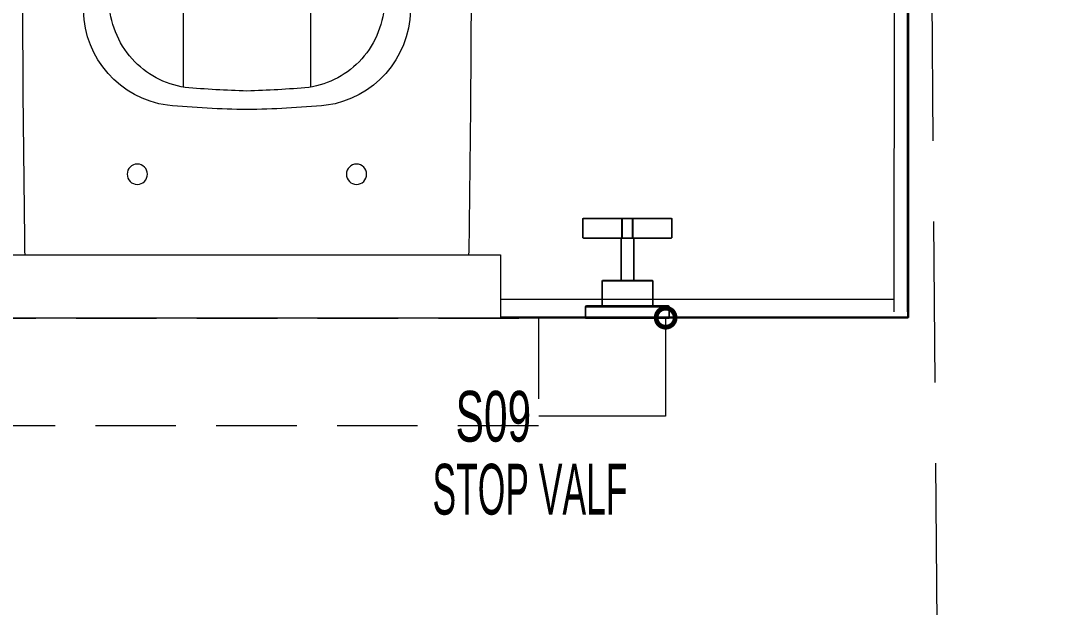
# Model space of a CAD drawing. Header units: centimetres. Extents: x 5488 to 20269, y -31398 to -19684.
# Drawn here: x 13804.4 to 13886.6, y -23219.6 to -23173.4 of the extents above; entities that cross this region are included whole.
import ezdxf
from ezdxf import colors
from ezdxf.entities.mleader import LeaderData, LeaderLine
from ezdxf.math import Vec2, Vec3

# ---------------------------------------------------------------- set-up
doc = ezdxf.new("R2010")
doc.units = ezdxf.units.CM
doc.set_wipeout_variables(frame=1)
doc.linetypes.add('2202_Autoban_Istinye Park_Food Hall_Yerlesim_Plan_Altlik$0$2202_Autoban_Istinye Park_Food Hall_PLAN_altlik_20220517$0$2202_Autoban_Istinye Park_Food Hall_PLAN_altlik_20220506$0$HIDDEN', pattern=[9.525, 6.35, -3.175])
doc.linetypes.add('HIDDEN', pattern=[9.525, 6.35, -3.175])
for name, color, linetype, lineweight in [('xxx_Auto_Duvar_Duvar Plan Kesit', 7, 'Continuous', 30), ('xxx_Auto_Kaplama_Ahşap', 34, 'Continuous', 0), ('xxx_Auto_Kaplama_Seramik', 182, 'Continuous', 13), ('xxx_Auto_Konstruksiyon_Metal', 141, 'Continuous', 0), ('xxx_Auto_SIGN_GENERAL', 51, 'Continuous', 0), ('xxx_Auto_Tefris_Silik', 252, 'Continuous', 13), ('xxx_Auto_Tefris_Tefris', 32, 'Continuous', 15)]:
    doc.layers.add(name, color=color, linetype=linetype, lineweight=lineweight)
doc.layers.add('xxx_Autowipeout', color=7, linetype='Continuous')
doc.styles.add('AUTOBAN', font='')
doc.styles.add('ROMANS', font='romans')
doc.styles.get('AUTOBAN').set_extended_font_data('Helvetica Normal Tr')

# ---------------------------------------------------------------- blocks, each defined once
blk = doc.blocks.new('A$Cd4c68676')
at = {"layer": 'xxx_Auto_Duvar_Duvar Plan Kesit'}
blk.add_lwpolyline([(343.757, -272.389), (343.757, 223.96), (123.521, 222.598), (123.474, 209.194)], dxfattribs=at)
at = {"layer": 'xxx_Auto_Kaplama_Seramik'}
for points in [[(342.667, -272.389), (342.805, -143.537)], [(240.608, -271.389), (342.668, -271.389), (342.668, -271.389)]]:
    blk.add_lwpolyline(points, dxfattribs=at)
blk = doc.blocks.new('_DotSmall')
at = {"color": 0, "linetype": 'ByBlock', "const_width": 0.5}
blk.add_lwpolyline([(-0.0625, 0, 1), (0.0625, 0, 1)], format="xyb", close=True, dxfattribs=at)
blk = doc.blocks.new('x2202_Autoban_Istinye Park_Food Hall_PLAN_altlik_20220517$0$2202_Autoban_Istinye Park_Food Hall_PLAN_altlik_20220506$0$S02_plan')
for points in [[(-12.889, 36.37), (-12.889, 24.238)], [(-10.862, 25.013), (-11.034, 36.395)], [(10.862, 25.013), (11.034, 36.395)], [(12.889, 36.37), (12.889, 24.238)], [(-1.095, 32.966), (0, 32.966)], [(1.095, 32.966), (0, 32.966)], [(-5.016, 28.868), (-5.016, 18.217)], [(5.015, 28.868), (5.015, 18.216)], [(-17.4, 0), (17.4, 0)]]:
    blk.add_lwpolyline(points)
for centre in [(-8.642, 11.348), (8.642, 11.348)]:
    blk.add_circle(centre, 0.8)
for centre, radius, start, end in [((-0.062, 36.572), 17.506, 89.7974, 129.22758), ((0.062, 36.572), 17.506, 50.77242, 90.2026), ((0.263, 36.287), 17.933, 129.45495, 179.07193), ((-0.263, 36.287), 17.933, 0.92807, 50.54505), ((-0.01, 36.345), 12.926, 89.95741, 141.99514), ((0.01, 36.345), 12.926, 38.00486, 90.04259), ((-0.01, 36.345), 11.136, 89.95741, 141.99514), ((0.01, 36.345), 11.136, 38.00486, 90.04259), ((-0.374, 36.544), 12.517, 141.68433, 180.79765), ((0.374, 36.544), 12.517, 359.20235, 38.31567), ((0.252, 36.44), 11.286, 143.24276, 180.23273), ((-0.252, 36.44), 11.286, 359.76727, 36.75724), ((1582.2, 29.996), 1599.881, 179.764303, 181.0743), ((-1582.2, 29.996), 1599.881, 358.9257, 0.235697), ((-1.124, 29.072), 3.894, 89.72209, 181.97048), ((1.124, 29.072), 3.894, 358.02952, 90.27791), ((-3.628, 25.23), 7.238, 181.71562, 221.4572), ((3.628, 25.23), 7.238, 318.5428, 358.28438), ((-5.197, 24.405), 7.694, 181.24623, 262.05724), ((5.197, 24.405), 7.694, 277.94276, 358.75377), ((-3.792, 25.217), 7.106, 222.2561, 261.19345), ((3.792, 25.217), 7.106, 278.80655, 317.7439), ((1.957, 93.93), 76.044, 264.84125, 268.52514), ((-1.957, 93.93), 76.044, 271.47486, 275.15875), ((1.657, 104.235), 87.808, 264.82698, 268.9188), ((-1.657, 104.235), 87.808, 271.0812, 275.17302)]:
    blk.add_arc(centre, radius, start, end)
blk = doc.blocks.new('x2202_Autoban_Istinye Park_Food Hall_PLAN_altlik_20220517$0$2202_Autoban_Istinye Park_Food Hall_PLAN_altlik_20220506$0$S08_plan')
for p, q in [((-3.3, 0), (-3.3, -0.90625)), ((-3.3, -0.90625), (-3.3, 0)), ((3.3, 0), (3.3, -0.90625)), ((3.3, -0.90625), (3.3, 0)), ((-3.3, -0.90625), (-3.225, -1)), ((-3.3, -0.90625), (-3.18, -0.90625)), ((-3.225, -1), (-3.105, -1)), ((-3.18, -0.90625), (-2.865, -0.90625)), ((-3.105, -1), (-2.79, -1)), ((-2.865, -0.90625), (-2.325, -0.90625)), ((-2.79, -1), (-2.28, -1)), ((-2.325, -0.90625), (-1.635, -0.90625)), ((-2.28, -1), (-2, -1)), ((-2.28, -1), (-1.605, -1)), ((-2, -1), (-2, -2.95)), ((-2, -1), (-1.92727, -1)), ((-2, -2.95), (-2, -1)), ((-1.92727, -1), (-1.73636, -1)), ((-1.73636, -1), (-1.40909, -1)), ((-1.635, -0.90625), (-0.855, -0.90625)), ((-1.605, -1), (-0.825, -1)), ((-1.40909, -1), (-0.99091, -1)), ((-0.99091, -1), (-0.51818, -1)), ((-0.855, -0.90625), (0, -0.90625)), ((-0.825, -1), (0, -1)), ((-0.51818, -1), (0, -1)), ((0, -0.90625), (0.855, -0.90625)), ((0, -1), (0.51818, -1)), ((0, -1), (0.825, -1)), ((0.51818, -1), (0.99091, -1)), ((0.825, -1), (1.605, -1)), ((0.855, -0.90625), (1.635, -0.90625)), ((0.99091, -1), (1.40909, -1)), ((1.40909, -1), (1.73636, -1)), ((1.605, -1), (2.28, -1)), ((1.635, -0.90625), (2.325, -0.90625)), ((1.73636, -1), (1.92727, -1)), ((1.92727, -1), (2, -1)), ((2, -1), (2, -2.95)), ((2, -1), (2.28, -1)), ((2, -2.95), (2, -1)), ((2.28, -1), (2.79, -1)), ((2.325, -0.90625), (2.865, -0.90625)), ((2.79, -1), (3.105, -1)), ((2.865, -0.90625), (3.18, -0.90625)), ((3.105, -1), (3.225, -1)), ((3.18, -0.90625), (3.3, -0.90625)), ((3.225, -1), (3.3, -0.90625)), ((-2, -2.95), (-1.95455, -3)), ((-2, -2.95), (-1.92727, -2.95)), ((-1.95455, -3), (-1.88182, -3)), ((-1.92727, -2.95), (-1.73636, -2.95)), ((-1.88182, -3), (-1.69091, -3)), ((-1.88182, -3), (-1.69091, -3)), ((-1.73636, -2.95), (-1.40909, -2.95)), ((-1.69091, -3), (-1.38182, -3)), ((-1.69091, -3), (-1.38182, -3)), ((-1.40909, -2.95), (-0.99091, -2.95)), ((-1.38182, -3), (-0.97273, -3)), ((-1.38182, -3), (-0.97273, -3)), ((-0.99091, -2.95), (-0.51818, -2.95)), ((-0.97273, -3), (-0.5, -3)), ((-0.97273, -3), (-0.5, -3)), ((-0.51818, -2.95), (0, -2.95)), ((-0.5, -3), (0, -3)), ((-0.5, -3), (-0.5, -6.3)), ((-0.5, -3), (-0.48, -3)), ((-0.5, -6.3), (-0.5, -3)), ((-0.48, -3), (-0.43, -3)), ((-0.43, -3), (-0.35, -3)), ((-0.35, -3), (-0.25, -3)), ((-0.25, -3), (-0.13, -3)), ((-0.13, -3), (0, -3)), ((0, -2.95), (0.51818, -2.95)), ((0, -3), (0.5, -3)), ((0, -3), (0.13, -3)), ((0.13, -3), (0.25, -3)), ((0.25, -3), (0.35, -3)), ((0.35, -3), (0.43, -3)), ((0.43, -3), (0.48, -3)), ((0.48, -3), (0.5, -3)), ((0.5, -6.3), (0.5, -3)), ((0.5, -3), (0.97273, -3)), ((0.5, -3), (0.5, -6.3)), ((0.5, -3), (0.97273, -3)), ((0.51818, -2.95), (0.99091, -2.95)), ((0.97273, -3), (1.38182, -3)), ((0.97273, -3), (1.38182, -3)), ((0.99091, -2.95), (1.40909, -2.95)), ((1.38182, -3), (1.69091, -3)), ((1.38182, -3), (1.69091, -3)), ((1.40909, -2.95), (1.73636, -2.95)), ((1.69091, -3), (1.88182, -3)), ((1.69091, -3), (1.88182, -3)), ((1.73636, -2.95), (1.92727, -2.95)), ((1.88182, -3), (1.95455, -3)), ((1.92727, -2.95), (2, -2.95)), ((1.95455, -3), (2, -2.95)), ((-3.5, -6.35), (-3.45, -6.3)), ((-3.5, -7.85), (-3.5, -6.35)), ((-3.5, -7.85), (-3.5, -6.35)), ((-3.5, -6.35), (-0.44, -6.35)), ((-3.5, -6.35), (-0.44, -6.35)), ((-3.5, -6.35), (-3.5, -7.85)), ((-3.5, -6.35), (-3.5, -7.85)), ((-3.45, -6.3), (-0.38, -6.3)), ((-3.45, -6.3), (-0.38, -6.3)), ((-0.44, -6.35), (-0.38, -6.3)), ((-0.44, -7.85), (-0.44, -6.35)), ((-0.44, -6.35), (-0.42, -6.35)), ((-0.44, -6.35), (-0.44, -7.85)), ((-0.42, -6.35), (-0.4, -6.35)), ((-0.4, -6.35), (-0.35, -6.3)), ((-0.4, -6.35), (-0.35, -6.3)), ((-0.4, -7.85), (-0.4, -6.35)), ((-0.4, -7.85), (-0.4, -6.35)), ((-0.4, -6.35), (0, -6.35)), ((-0.4, -6.35), (-0.4, -7.85)), ((-0.4, -6.35), (-0.4, -7.85)), ((-0.38, -6.3), (-0.37, -6.3)), ((-0.37, -6.3), (-0.35, -6.3)), ((-0.35, -6.3), (0, -6.3)), ((0, -6.3), (0.35, -6.3)), ((0, -6.35), (0.4, -6.35)), ((0.35, -6.3), (0.37, -6.3)), ((0.35, -6.3), (0.4, -6.35)), ((0.37, -6.3), (0.38, -6.3)), ((0.38, -6.3), (3.45, -6.3)), ((0.38, -6.3), (0.44, -6.35)), ((0.4, -7.85), (0.4, -6.35)), ((0.4, -6.35), (0.42, -6.35)), ((0.4, -6.35), (0.4, -7.85)), ((0.42, -6.35), (0.44, -6.35)), ((0.44, -7.85), (0.44, -6.35)), ((0.44, -6.35), (3.5, -6.35)), ((0.44, -6.35), (0.44, -7.85)), ((3.45, -6.3), (3.5, -6.35)), ((3.5, -7.85), (3.5, -6.35)), ((3.5, -6.35), (3.5, -7.85)), ((-3.5, -7.85), (-0.44, -7.85)), ((-3.5, -7.85), (-0.44, -7.85)), ((-3.5, -7.85), (-3.45, -7.9)), ((-3.5, -7.85), (-3.45, -7.9)), ((-3.5, -7.85), (-3.45, -7.9)), ((-3.5, -7.85), (-3.45, -7.9)), ((-3.45, -7.9), (-0.38, -7.9)), ((-3.45, -7.9), (-0.38, -7.9)), ((-3.45, -7.9), (-0.38, -7.9)), ((-3.45, -7.9), (-0.38, -7.9)), ((-0.44, -7.85), (-0.42, -7.85)), ((-0.44, -7.85), (-0.38, -7.9)), ((-0.44, -7.85), (-0.38, -7.9)), ((-0.42, -7.85), (-0.4, -7.85)), ((-0.4, -7.85), (-0.35, -7.9)), ((-0.4, -7.85), (-0.35, -7.9)), ((-0.4, -7.85), (0, -7.85)), ((-0.4, -7.85), (-0.35, -7.9)), ((-0.4, -7.85), (-0.35, -7.9)), ((-0.38, -7.9), (-0.37, -7.9)), ((-0.37, -7.9), (-0.35, -7.9)), ((-0.35, -7.9), (0, -7.9)), ((-0.35, -7.9), (0, -7.9)), ((0, -7.85), (0.4, -7.85)), ((0, -7.9), (0.35, -7.9)), ((0, -7.9), (0.35, -7.9)), ((0.35, -7.9), (0.4, -7.85)), ((0.35, -7.9), (0.4, -7.85)), ((0.35, -7.9), (0.4, -7.85)), ((0.35, -7.9), (0.4, -7.85)), ((0.35, -7.9), (0.4, -7.85)), ((0.35, -7.9), (0.4, -7.85)), ((0.35, -7.9), (0.37, -7.9)), ((0.37, -7.9), (0.38, -7.9)), ((0.38, -7.9), (0.44, -7.85)), ((0.38, -7.9), (0.44, -7.85)), ((0.38, -7.9), (3.45, -7.9)), ((0.38, -7.9), (3.45, -7.9)), ((0.4, -7.85), (0.42, -7.85)), ((0.42, -7.85), (0.44, -7.85)), ((0.44, -7.85), (3.5, -7.85)), ((3.45, -7.9), (3.5, -7.85)), ((3.45, -7.9), (3.5, -7.85)), ((3.45, -7.9), (3.5, -7.85)), ((3.45, -7.9), (3.5, -7.85))]:
    blk.add_line(p, q)
blk.add_lwpolyline([(-3.3, 0), (3.3, 0)])
blk = doc.blocks.new('x2202_Autoban_Istinye Park_Food Hall_PLAN_altlik_20220517$0$2202_Autoban_Istinye Park_Food Hall_PLAN_altlik_20220506$0$S12-plan')
blk.add_wipeout([(-20, 5), (-20, 0), (20, 0), (20, 5)]).dxf.layer = 'xxx_Autowipeout'
blk.add_lwpolyline([(-20, 5), (20, 5), (20, 0), (-20, 0)], close=True)
blk = doc.blocks.new('WC TEFRIS')
at = {"layer": 'xxx_Auto_Tefris_Tefris', "xscale": -1}
blk.add_blockref('x2202_Autoban_Istinye Park_Food Hall_PLAN_altlik_20220517$0$2202_Autoban_Istinye Park_Food Hall_PLAN_altlik_20220506$0$S02_plan', (0, -2.5), dxfattribs=at)
at = {"layer": 'xxx_Auto_Tefris_Tefris', "xscale": -1, "rotation": 180}
blk.add_blockref('x2202_Autoban_Istinye Park_Food Hall_PLAN_altlik_20220517$0$2202_Autoban_Istinye Park_Food Hall_PLAN_altlik_20220506$0$S08_plan', (30, -2.5), dxfattribs=at)
at = {"layer": 'xxx_Auto_Tefris_Tefris'}
blk.add_blockref('x2202_Autoban_Istinye Park_Food Hall_PLAN_altlik_20220517$0$2202_Autoban_Istinye Park_Food Hall_PLAN_altlik_20220506$0$S12-plan', (0, -2.5), dxfattribs=at)
at = {"layer": 'xxx_Auto_Tefris_Tefris', "linetype": '2202_Autoban_Istinye Park_Food Hall_Yerlesim_Plan_Altlik$0$2202_Autoban_Istinye Park_Food Hall_PLAN_altlik_20220517$0$2202_Autoban_Istinye Park_Food Hall_PLAN_altlik_20220506$0$HIDDEN'}
blk.add_lwpolyline([(-23, -2.5), (23, -2.5), (22.98, -10.98), (-23.02, -10.98)], close=True, dxfattribs=at)
blk = doc.blocks.new('A$C1e03b758')
at = {"layer": 'xxx_Auto_SIGN_GENERAL', "color": 12, "insert": (328.525, -757.49), "char_height": 4, "attachment_point": 5, "line_spacing_factor": 0.75, "style": 'ROMANS'}
blk.add_mtext_dynamic_manual_height_columns('{\\fArial|b0|i0|c162|p34;\\W0.5;STOP VALF}', width=15.28284, gutter_width=20, heights=[0], dxfattribs=at)
at = {"layer": 'xxx_Auto_SIGN_GENERAL', "color": 12}
ml = blk.add_multileader_mtext('Standard', dxfattribs=at)
ml.set_content('{\\W0.6;S09}', color=12, style='AUTOBAN')
ml.set_leader_properties()
ml.set_arrow_properties(name='DOTSMALL')
ml.build(insert=Vec2(0, 0))
ml.multileader.update_dxf_attribs({"has_text_frame": 1, "dogleg_length": 2.045, "arrow_head_size": 3})
ctx = ml.context
ctx.base_point, ctx.arrow_head_size, ctx.landing_gap_size, ctx.plane_origin = Vec3(321.965, -751.713), 3, 0.6, Vec3(294.258, -667.02)
ctx.text_align_type = 2
notes = []
notes.append((ctx, [(1, (1, 1, 0), (339.222, -751.713), (-1, 0), 10, [(0, [(339.222, -743.944)], 0, [])])]))
ctx.mtext.insert, ctx.mtext.width, ctx.mtext.defined_height, ctx.mtext.alignment, ctx.mtext.flow_direction = Vec3(328.622, -749.713), 4.20155, 4.28, 3, 5
for ctx, leaders in notes:
    for number, flags, end, landing, length, lines in leaders:
        leader = LeaderData()
        leader.index, (leader.has_last_leader_line, leader.has_dogleg_vector, leader.attachment_direction) = number, flags
        leader.last_leader_point, leader.dogleg_vector, leader.dogleg_length = Vec3(end), Vec3(landing), length
        for number, points, colour, breaks in lines:
            line = LeaderLine()
            line.index, line.vertices, line.color, line.breaks = number, Vec3.list(points), colors.encode_raw_color(colour), breaks
            leader.lines.append(line)
        ctx.leaders.append(leader)

msp = doc.modelspace()

# ---------------------------------------------------------------- block references
msp.add_blockref('A$Cd4c68676', (13530.577, -22923.935))

# ---------------------------------------------------------------- next in the draw order: linework, layer by layer
at = {"layer": 'xxx_Auto_Duvar_Duvar Plan Kesit'}
msp.add_lwpolyline([(13874.334, -22699.975), (13874.342, -23196.751), (13653.06, -23196.751), (13653.06, -22786.717)], dxfattribs=at)
at = {"layer": 'xxx_Auto_Tefris_Silik', "linetype": 'HIDDEN', "ltscale": 2}
msp.add_lwpolyline([(13886.574, -24402), (13866.924, -22062.733), (13463.71, -22063.105), (11962.076, -22094.246)], dxfattribs=at)

# ---------------------------------------------------------------- next in the draw order: block references
at = {"layer": 'xxx_Auto_Kaplama_Ahşap'}
msp.add_blockref('A$C1e03b758', (13516.009, -22452.835), dxfattribs=at)

# ---------------------------------------------------------------- next in the draw order: block references
at = {"layer": 'xxx_Auto_Konstruksiyon_Metal'}
msp.add_blockref('WC TEFRIS', (13822.215, -23194.323), dxfattribs=at)

doc.saveas('drawing.dxf')
